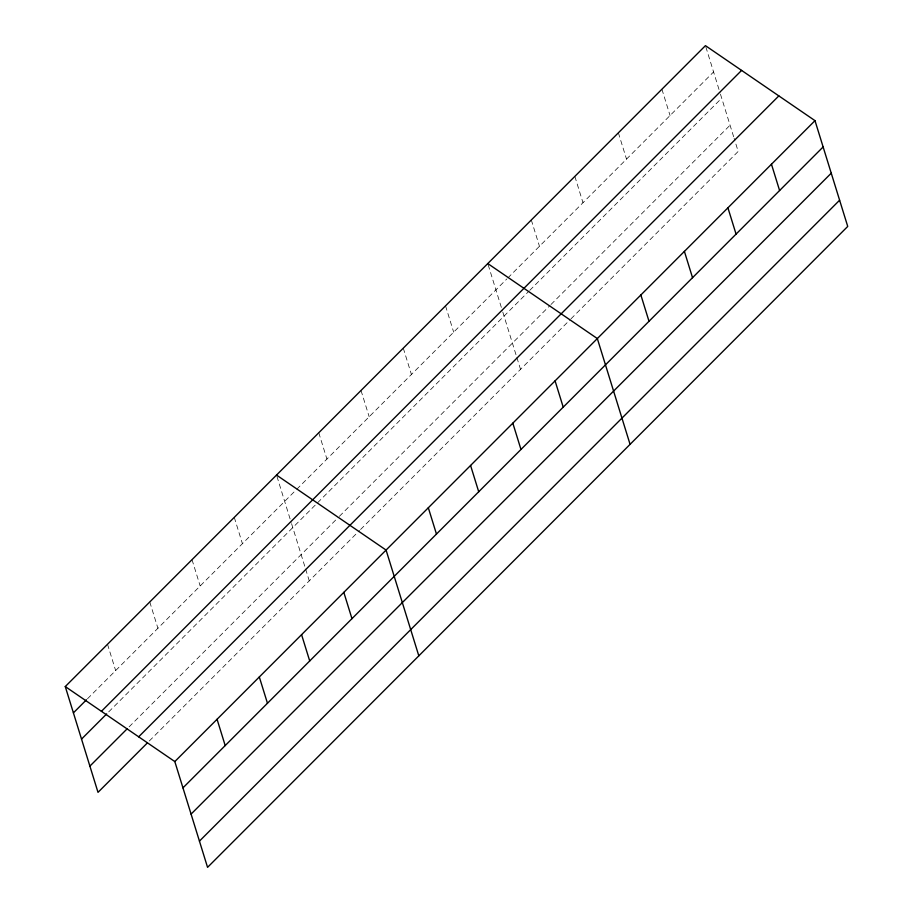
<?xml version="1.0" encoding="UTF-8"?>
<svg xmlns="http://www.w3.org/2000/svg" width="913" height="913" viewBox="0 0 913 913"><rect width="100%" height="100%" fill="white"/><g stroke="black" fill="none" stroke-linecap="round" stroke-linejoin="round"><path stroke-width="0.68" stroke-dasharray="4.57 3.42" d="M87.488 698.765L295.732 490.281M296.736 489.277L506.806 278.967M507.799 277.974L713.578 71.944M108.693 711.9L528.775 291.327M529.768 290.334L721.704 98.17M129.121 726.839L338.369 517.351M339.374 516.347L550.003 305.478M550.996 304.486L730.069 125.195M149.321 740.979L359.562 530.487M360.578 529.483L569.997 319.812M570.979 318.831L738.183 151.432L734.12 138.32M705.852 46.962L720.072 92.932M720.483 94.244L733.721 137.007M661.914 89.234L670.051 115.529M618.375 132.819L626.512 159.113M574.848 176.403L582.985 202.697M531.309 219.976L539.457 246.27M488.193 264.873L502.412 310.842M502.823 312.155L516.461 356.23M516.872 357.542L520.524 369.343M445.533 305.866L453.67 332.161M403.284 348.161L411.421 374.456M361.023 390.467L369.172 416.762M318.774 432.762L326.911 459.056M276.936 476.381L291.156 522.35M291.567 523.651L305.204 567.726M305.615 569.039L309.267 580.851M234.276 517.363L242.413 543.657M192.015 559.669L200.164 585.963M149.766 601.964L157.915 628.258M107.517 644.27L115.654 670.564"/><path stroke-width="1.37" d="M65.268 686.565L705.441 45.65L814.989 120.653L847.732 226.435L207.559 867.35L174.817 761.568L65.268 686.565L98.011 792.347L147.301 742.999M73.405 712.859L86.484 699.769M101.423 711.318L741.596 70.404M81.531 739.096L106.673 713.92M89.896 766.121L127.112 728.859M138.662 736.825L778.835 95.899M174.817 761.568L814.989 120.653M182.954 787.862L823.127 146.947M191.079 814.099L831.252 173.173M199.445 841.124L839.618 200.198M487.782 263.56L597.33 338.563L630.073 444.346M276.525 475.068L386.073 550.071L418.816 655.842M771.462 164.237L779.599 190.532M727.923 207.822L736.061 234.116M684.396 251.395L692.533 277.7M640.858 294.979L649.006 321.273M555.081 380.869L563.218 407.164M512.832 423.164L520.969 449.458M470.572 465.47L478.72 491.765M428.323 507.765L436.46 534.059M343.824 592.366L351.962 618.66M301.575 634.672L309.712 660.966M259.315 676.967L267.463 703.261M217.066 719.273L225.203 745.567"/></g></svg>
